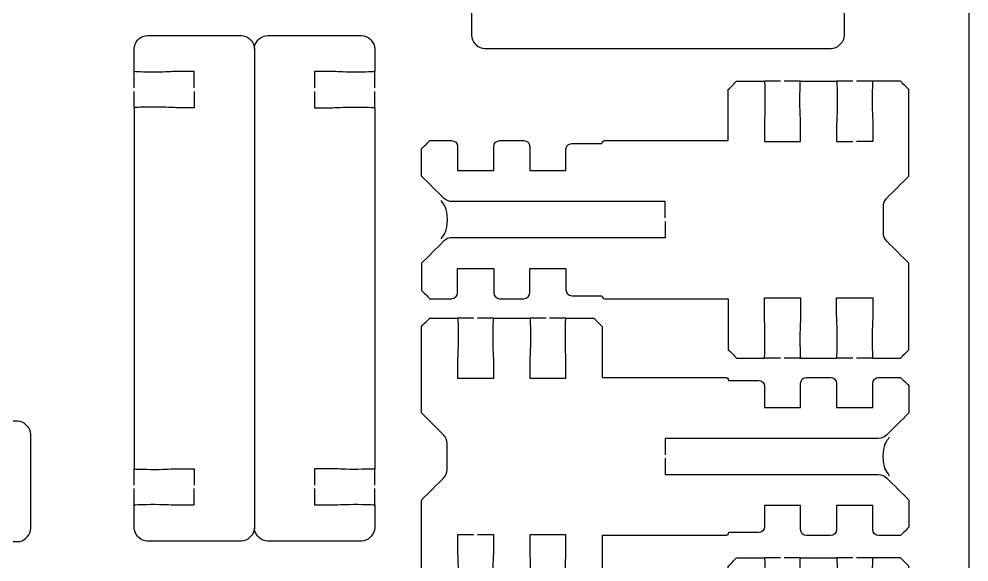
# Model space of a CAD drawing. Extents: x 0 to 410, y 0 to 300.
# Drawn here: x 331.2 to 410.2, y 126.7 to 171.8 of the extents above; entities that cross this region are included whole.
import ezdxf

# ---------------------------------------------------------------- set-up
doc = ezdxf.new("R2010")
doc.units = 0
doc.header["$MEASUREMENT"] = 0
doc.layers.add('DEFAULT', color=18, linetype='CONTINUOUS')

msp = doc.modelspace()

# ---------------------------------------------------------------- linework, layer by layer
at = {"layer": 'DEFAULT', "color": 18}
msp.add_lwpolyline([(410.176, 0.176), (210.177, 0.176), (210.177, 300.176), (410.176, 300.176)], close=True, dxfattribs=at)
at = {"layer": 'DEFAULT', "color": 1}
for points in [[(340.789, 166.085), (340.789, 167.433)], [(360.784, 166.085), (360.784, 167.433)], [(394.524, 166.628), (393.173, 166.628)], [(396.175, 166.628), (394.824, 166.628)], [(400.528, 166.628), (399.177, 166.628)], [(402.179, 166.628), (400.828, 166.628)], [(340.789, 164.434), (340.789, 165.785)], [(360.784, 164.434), (360.784, 165.785)], [(369.021, 146.957), (367.674, 146.957)], [(370.672, 146.957), (369.321, 146.957)], [(375.026, 146.957), (373.678, 146.957)], [(376.677, 146.957), (375.326, 146.957)], [(394.524, 143.631), (393.173, 143.631)], [(396.175, 143.631), (394.824, 143.631)], [(400.528, 143.631), (399.177, 143.631)], [(402.179, 143.631), (400.828, 143.631)], [(340.789, 133.086), (340.789, 134.437)], [(360.784, 133.086), (360.784, 134.437)], [(340.789, 131.435), (340.789, 132.786)], [(360.784, 131.435), (360.784, 132.786)], [(394.524, 127.036), (393.173, 127.036)], [(396.175, 127.036), (394.824, 127.036)], [(400.528, 127.036), (399.177, 127.036)], [(402.179, 127.036), (400.828, 127.036)]]:
    msp.add_lwpolyline(points, dxfattribs=at)
for points, knots in [([(373.177, 174.354), (372.727, 174.354), (372.276, 174.354), (371.826, 174.354), (371.826, 174.854), (371.826, 175.354), (371.826, 175.853), (371.826, 176.189), (371.875, 176.637), (371.875, 177.603), (371.875, 178.57), (371.854, 179.353), (371.826, 179.353), (371.195, 179.353), (370.563, 179.353), (369.932, 179.353), (369.667, 179.353), (369.413, 179.247), (369.226, 179.06), (369.191, 179.025), (369.155, 178.99), (369.12, 178.954), (368.933, 178.767), (368.827, 178.513), (368.827, 178.249), (368.827, 175.653), (368.827, 173.058), (368.827, 170.463), (368.827, 170.195), (368.933, 169.941), (369.12, 169.754), (369.155, 169.719), (369.191, 169.683), (369.226, 169.648), (369.413, 169.461), (369.667, 169.355), (369.932, 169.355), (379.528, 169.355), (389.125, 169.355), (398.722, 169.355), (398.986, 169.355), (399.24, 169.461), (399.427, 169.648), (399.463, 169.683), (399.498, 169.719), (399.533, 169.754), (399.72, 169.941), (399.826, 170.195), (399.826, 170.463), (399.826, 173.058), (399.826, 175.653), (399.826, 178.249), (399.826, 178.513), (399.72, 178.767), (399.533, 178.954), (399.498, 178.99), (399.463, 179.025), (399.427, 179.06), (399.24, 179.247), (398.986, 179.353), (398.722, 179.353), (398.09, 179.353), (397.459, 179.353), (396.827, 179.353), (396.799, 179.353), (396.778, 178.57), (396.778, 177.603), (396.778, 176.637), (396.827, 176.189), (396.827, 175.853), (396.827, 175.354), (396.827, 174.854), (396.827, 174.354), (396.377, 174.354), (395.927, 174.354), (395.476, 174.354)], [0, 0, 0, 0, 3.83, 3.83, 3.83, 8.08, 8.08, 8.08, 9.08, 9.08, 9.08, 10.08, 10.08, 10.08, 15.45, 15.45, 15.45, 16.45, 16.45, 16.45, 16.874264, 16.874264, 16.874264, 17.874264, 17.874264, 17.874264, 39.944264, 39.944264, 39.944264, 40.944264, 40.944264, 40.944264, 41.368528, 41.368528, 41.368528, 42.368528, 42.368528, 42.368528, 123.978528, 123.978528, 123.978528, 124.978528, 124.978528, 124.978528, 125.402792, 125.402792, 125.402792, 126.402792, 126.402792, 126.402792, 148.472792, 148.472792, 148.472792, 149.472792, 149.472792, 149.472792, 149.897056, 149.897056, 149.897056, 150.897056, 150.897056, 150.897056, 156.267056, 156.267056, 156.267056, 157.267056, 157.267056, 157.267056, 158.267056, 158.267056, 158.267056, 162.517056, 162.517056, 162.517056, 166.347056, 166.347056, 166.347056, 166.347056]), ([(345.787, 166.085), (345.787, 166.534), (345.787, 166.983), (345.787, 167.433), (345.288, 167.433), (344.788, 167.433), (344.288, 167.433), (343.953, 167.433), (343.505, 167.383), (342.538, 167.383), (341.572, 167.383), (340.789, 167.404), (340.789, 167.433), (340.789, 168.064), (340.789, 168.696), (340.789, 169.327), (340.789, 169.592), (340.894, 169.846), (341.081, 170.033), (341.117, 170.068), (341.152, 170.103), (341.187, 170.138), (341.374, 170.329), (341.628, 170.431), (341.893, 170.431), (344.489, 170.431), (347.086, 170.431), (349.682, 170.431), (349.947, 170.431), (350.201, 170.329), (350.388, 170.138), (350.423, 170.103), (350.458, 170.068), (350.494, 170.033), (350.681, 169.846), (350.786, 169.592), (350.786, 169.327), (350.786, 156.065), (350.786, 142.803), (350.786, 129.541), (350.786, 129.276), (350.681, 129.022), (350.494, 128.832), (350.458, 128.798), (350.423, 128.763), (350.388, 128.729), (350.201, 128.539), (349.947, 128.437), (349.682, 128.437), (347.086, 128.437), (344.489, 128.437), (341.893, 128.437), (341.628, 128.437), (341.374, 128.539), (341.187, 128.729), (341.152, 128.763), (341.117, 128.798), (341.081, 128.832), (340.894, 129.022), (340.789, 129.276), (340.789, 129.541), (340.789, 130.172), (340.789, 130.804), (340.789, 131.435), (340.789, 131.46), (341.572, 131.485), (342.538, 131.485), (343.505, 131.485), (343.953, 131.435), (344.288, 131.435), (344.788, 131.435), (345.288, 131.435), (345.787, 131.435), (345.787, 131.886), (345.787, 132.336), (345.787, 132.786)], [0, 0, 0, 0, 3.82, 3.82, 3.82, 8.07, 8.07, 8.07, 9.07, 9.07, 9.07, 10.07, 10.07, 10.07, 15.44, 15.44, 15.44, 16.44, 16.44, 16.44, 16.864264, 16.864264, 16.864264, 17.864264, 17.864264, 17.864264, 39.944264, 39.944264, 39.944264, 40.944264, 40.944264, 40.944264, 41.368528, 41.368528, 41.368528, 42.368528, 42.368528, 42.368528, 155.148528, 155.148528, 155.148528, 156.148528, 156.148528, 156.148528, 156.565781, 156.565781, 156.565781, 157.565781, 157.565781, 157.565781, 179.645781, 179.645781, 179.645781, 180.645781, 180.645781, 180.645781, 181.063034, 181.063034, 181.063034, 182.063034, 182.063034, 182.063034, 187.433034, 187.433034, 187.433034, 188.433034, 188.433034, 188.433034, 189.433034, 189.433034, 189.433034, 193.683034, 193.683034, 193.683034, 197.513034, 197.513034, 197.513034, 197.513034]), ([(350.786, 169.327), (350.786, 169.592), (350.892, 169.846), (351.079, 170.033), (351.114, 170.068), (351.15, 170.103), (351.185, 170.138), (351.372, 170.329), (351.626, 170.431), (351.891, 170.431), (354.487, 170.431), (357.083, 170.431), (359.68, 170.431), (359.944, 170.431), (360.198, 170.329), (360.385, 170.138), (360.421, 170.103), (360.456, 170.068), (360.491, 170.033), (360.678, 169.846), (360.784, 169.592), (360.784, 169.327), (360.784, 168.696), (360.784, 168.064), (360.784, 167.433), (360.784, 167.404), (360.001, 167.383), (359.034, 167.383), (358.068, 167.383), (357.62, 167.433), (357.285, 167.433), (356.785, 167.433), (356.285, 167.433), (355.785, 167.433), (355.785, 166.983), (355.785, 166.534), (355.785, 166.085)], [0, 0, 0, 0, 1, 1, 1, 1.424264, 1.424264, 1.424264, 2.424264, 2.424264, 2.424264, 24.504264, 24.504264, 24.504264, 25.504264, 25.504264, 25.504264, 25.928528, 25.928528, 25.928528, 26.928528, 26.928528, 26.928528, 32.298528, 32.298528, 32.298528, 33.298528, 33.298528, 33.298528, 34.298528, 34.298528, 34.298528, 38.548528, 38.548528, 38.548528, 42.368528, 42.368528, 42.368528, 42.368528]), ([(384.928, 154.98), (384.928, 154.53), (384.928, 154.081), (384.928, 153.632), (379.023, 153.631), (373.117, 153.63), (367.212, 153.628), (366.947, 153.628), (366.693, 153.523), (366.506, 153.336), (365.896, 152.726), (365.286, 152.117), (364.675, 151.508), (364.675, 150.756), (364.675, 150.003), (364.675, 149.25), (364.906, 149.02), (365.136, 148.789), (365.367, 148.559), (365.968, 148.559), (366.568, 148.559), (367.169, 148.559), (367.448, 148.559), (367.674, 148.785), (367.674, 149.06), (367.674, 149.727), (367.674, 150.393), (367.674, 151.06), (368.675, 151.06), (369.675, 151.06), (370.676, 151.06), (370.676, 150.393), (370.676, 149.727), (370.676, 149.06), (370.676, 148.785), (370.898, 148.559), (371.177, 148.559), (371.842, 148.559), (372.508, 148.559), (373.174, 148.559), (373.452, 148.559), (373.675, 148.785), (373.675, 149.06), (373.675, 149.727), (373.675, 150.393), (373.675, 151.06), (374.674, 151.06), (375.674, 151.06), (376.673, 151.06), (376.673, 150.477), (376.673, 149.894), (376.673, 149.31), (376.673, 149.035), (376.895, 148.809), (377.174, 148.809), (378.007, 148.809), (378.839, 148.809), (379.672, 148.809), (379.672, 148.672), (379.785, 148.559), (379.922, 148.559), (383.34, 148.559), (386.757, 148.559), (390.174, 148.559), (390.174, 147.147), (390.174, 145.734), (390.174, 144.322), (390.404, 144.092), (390.635, 143.861), (390.865, 143.631), (391.634, 143.631), (392.404, 143.631), (393.173, 143.631), (393.201, 143.631), (393.222, 144.414), (393.222, 145.38), (393.222, 146.347), (393.173, 146.795), (393.173, 147.13), (393.173, 147.63), (393.173, 148.13), (393.173, 148.63), (394.173, 148.63), (395.174, 148.63), (396.175, 148.63), (396.175, 148.13), (396.175, 147.63), (396.175, 147.13), (396.175, 146.795), (396.125, 146.347), (396.125, 145.38), (396.125, 144.414), (396.147, 143.631), (396.175, 143.631), (397.175, 143.631), (398.176, 143.631), (399.177, 143.631), (399.205, 143.631), (399.226, 144.414), (399.226, 145.38), (399.226, 146.347), (399.177, 146.795), (399.177, 147.13), (399.177, 147.63), (399.177, 148.13), (399.177, 148.63), (400.178, 148.63), (401.178, 148.63), (402.179, 148.63), (402.179, 148.13), (402.179, 147.63), (402.179, 147.13), (402.179, 146.795), (402.13, 146.347), (402.13, 145.38), (402.13, 144.414), (402.151, 143.631), (402.179, 143.631), (402.948, 143.631), (403.717, 143.631), (404.486, 143.631), (404.717, 143.861), (404.947, 144.092), (405.178, 144.322), (405.178, 146.717), (405.178, 149.113), (405.178, 151.508), (404.568, 152.117), (403.959, 152.726), (403.35, 153.336), (403.163, 153.523), (403.057, 153.777), (403.057, 154.041), (403.057, 154.767), (403.057, 155.492), (403.057, 156.218), (403.057, 156.482), (403.163, 156.736), (403.35, 156.923), (403.959, 157.532), (404.568, 158.142), (405.178, 158.751), (405.178, 161.146), (405.178, 163.541), (405.178, 165.937), (404.947, 166.167), (404.717, 166.398), (404.486, 166.628), (403.717, 166.628), (402.948, 166.628), (402.179, 166.628), (402.151, 166.628), (402.13, 165.845), (402.13, 164.878), (402.13, 163.912), (402.179, 163.464), (402.179, 163.129), (402.179, 162.629), (402.179, 162.129), (402.179, 161.629), (401.729, 161.629), (401.278, 161.629), (400.828, 161.629)], [0, 0, 0, 0, 3.82, 3.82, 3.82, 54.040001, 54.040001, 54.040001, 55.040001, 55.040001, 55.040001, 62.372702, 62.372702, 62.372702, 68.772702, 68.772702, 68.772702, 71.54456, 71.54456, 71.54456, 76.65456, 76.65456, 76.65456, 77.65456, 77.65456, 77.65456, 83.32456, 83.32456, 83.32456, 91.83456, 91.83456, 91.83456, 97.50456, 97.50456, 97.50456, 98.50456, 98.50456, 98.50456, 104.16456, 104.16456, 104.16456, 105.16456, 105.16456, 105.16456, 110.83456, 110.83456, 110.83456, 119.33456, 119.33456, 119.33456, 124.29456, 124.29456, 124.29456, 125.29456, 125.29456, 125.29456, 132.37456, 132.37456, 132.37456, 133.37456, 133.37456, 133.37456, 162.43456, 162.43456, 162.43456, 174.44456, 174.44456, 174.44456, 177.216419, 177.216419, 177.216419, 183.756419, 183.756419, 183.756419, 184.756419, 184.756419, 184.756419, 185.756419, 185.756419, 185.756419, 190.006419, 190.006419, 190.006419, 198.516419, 198.516419, 198.516419, 202.766419, 202.766419, 202.766419, 203.766419, 203.766419, 203.766419, 204.766419, 204.766419, 204.766419, 213.276419, 213.276419, 213.276419, 214.276419, 214.276419, 214.276419, 215.276419, 215.276419, 215.276419, 219.526419, 219.526419, 219.526419, 228.036419, 228.036419, 228.036419, 232.286419, 232.286419, 232.286419, 233.286419, 233.286419, 233.286419, 234.286419, 234.286419, 234.286419, 240.826419, 240.826419, 240.826419, 243.598277, 243.598277, 243.598277, 263.968277, 263.968277, 263.968277, 271.293904, 271.293904, 271.293904, 272.293904, 272.293904, 272.293904, 278.463904, 278.463904, 278.463904, 279.463904, 279.463904, 279.463904, 286.78953, 286.78953, 286.78953, 307.15953, 307.15953, 307.15953, 309.931389, 309.931389, 309.931389, 316.471389, 316.471389, 316.471389, 317.471389, 317.471389, 317.471389, 318.471389, 318.471389, 318.471389, 322.721389, 322.721389, 322.721389, 326.551389, 326.551389, 326.551389, 326.551389]), ([(384.928, 155.279), (384.928, 155.73), (384.928, 156.18), (384.928, 156.631), (379.023, 156.631), (373.117, 156.631), (367.212, 156.631), (366.947, 156.631), (366.693, 156.736), (366.506, 156.923), (365.896, 157.532), (365.286, 158.142), (364.675, 158.751), (364.675, 159.503), (364.675, 160.256), (364.675, 161.008), (364.906, 161.239), (365.136, 161.469), (365.367, 161.7), (365.968, 161.7), (366.568, 161.7), (367.169, 161.7), (367.448, 161.703), (367.674, 161.478), (367.674, 161.199), (367.674, 160.533), (367.674, 159.868), (367.674, 159.202), (368.675, 159.202), (369.675, 159.202), (370.676, 159.202), (370.676, 159.869), (370.676, 160.536), (370.676, 161.203), (370.676, 161.478), (370.898, 161.7), (371.177, 161.7), (371.842, 161.7), (372.508, 161.7), (373.174, 161.7), (373.452, 161.7), (373.675, 161.478), (373.675, 161.203), (373.675, 160.536), (373.675, 159.869), (373.675, 159.202), (374.674, 159.202), (375.674, 159.202), (376.673, 159.202), (376.673, 159.786), (376.673, 160.369), (376.673, 160.952), (376.673, 161.227), (376.895, 161.449), (377.174, 161.449), (378.007, 161.449), (378.839, 161.449), (379.672, 161.449), (379.672, 161.591), (379.785, 161.7), (379.922, 161.7), (383.34, 161.7), (386.757, 161.7), (390.174, 161.7), (390.174, 163.112), (390.174, 164.525), (390.174, 165.937), (390.404, 166.167), (390.635, 166.398), (390.865, 166.628), (391.634, 166.628), (392.404, 166.628), (393.173, 166.628), (393.201, 166.628), (393.222, 165.845), (393.222, 164.878), (393.222, 163.912), (393.173, 163.464), (393.173, 163.129), (393.173, 162.629), (393.173, 162.129), (393.173, 161.629), (394.173, 161.629), (395.174, 161.629), (396.175, 161.629), (396.175, 162.129), (396.175, 162.629), (396.175, 163.129), (396.175, 163.464), (396.125, 163.912), (396.125, 164.878), (396.125, 165.845), (396.147, 166.628), (396.175, 166.628), (397.175, 166.628), (398.176, 166.628), (399.177, 166.628), (399.205, 166.628), (399.226, 165.845), (399.226, 164.878), (399.226, 163.912), (399.177, 163.464), (399.177, 163.129), (399.177, 162.629), (399.177, 162.129), (399.177, 161.629), (399.627, 161.629), (400.078, 161.629), (400.528, 161.629)], [0, 0, 0, 0, 3.83, 3.83, 3.83, 54.05, 54.05, 54.05, 55.05, 55.05, 55.05, 62.382701, 62.382701, 62.382701, 68.782701, 68.782701, 68.782701, 71.554559, 71.554559, 71.554559, 76.664559, 76.664559, 76.664559, 77.664559, 77.664559, 77.664559, 83.324559, 83.324559, 83.324559, 91.834559, 91.834559, 91.834559, 97.504559, 97.504559, 97.504559, 98.504559, 98.504559, 98.504559, 104.164559, 104.164559, 104.164559, 105.164559, 105.164559, 105.164559, 110.834559, 110.834559, 110.834559, 119.334559, 119.334559, 119.334559, 124.294559, 124.294559, 124.294559, 125.294559, 125.294559, 125.294559, 132.374559, 132.374559, 132.374559, 133.374559, 133.374559, 133.374559, 162.434559, 162.434559, 162.434559, 174.444559, 174.444559, 174.444559, 177.216418, 177.216418, 177.216418, 183.756418, 183.756418, 183.756418, 184.756418, 184.756418, 184.756418, 185.756418, 185.756418, 185.756418, 190.006418, 190.006418, 190.006418, 198.516418, 198.516418, 198.516418, 202.766418, 202.766418, 202.766418, 203.766418, 203.766418, 203.766418, 204.766418, 204.766418, 204.766418, 213.276418, 213.276418, 213.276418, 214.276418, 214.276418, 214.276418, 215.276418, 215.276418, 215.276418, 219.526418, 219.526418, 219.526418, 223.356418, 223.356418, 223.356418, 223.356418]), ([(345.787, 165.785), (345.787, 165.334), (345.787, 164.882), (345.787, 164.43), (345.288, 164.43), (344.788, 164.43), (344.288, 164.43), (343.953, 164.43), (343.505, 164.48), (342.538, 164.48), (341.572, 164.48), (340.789, 164.459), (340.789, 164.43), (340.789, 154.433), (340.789, 144.435), (340.789, 134.437), (340.789, 134.409), (341.572, 134.388), (342.538, 134.388), (343.505, 134.388), (343.953, 134.437), (344.288, 134.437), (344.788, 134.437), (345.288, 134.437), (345.787, 134.437), (345.787, 133.987), (345.787, 133.537), (345.787, 133.086)], [0, 0, 0, 0, 3.84, 3.84, 3.84, 8.09, 8.09, 8.09, 9.09, 9.09, 9.09, 10.09, 10.09, 10.09, 95.11, 95.11, 95.11, 96.11, 96.11, 96.11, 97.11, 97.11, 97.11, 101.36, 101.36, 101.36, 105.19, 105.19, 105.19, 105.19]), ([(355.785, 165.785), (355.785, 165.334), (355.785, 164.882), (355.785, 164.43), (356.285, 164.43), (356.785, 164.43), (357.285, 164.43), (357.62, 164.43), (358.068, 164.48), (359.034, 164.48), (360.001, 164.48), (360.784, 164.459), (360.784, 164.43), (360.784, 154.433), (360.784, 144.435), (360.784, 134.437), (360.784, 134.409), (360.001, 134.388), (359.034, 134.388), (358.068, 134.388), (357.62, 134.437), (357.285, 134.437), (356.785, 134.437), (356.285, 134.437), (355.785, 134.437), (355.785, 133.987), (355.785, 133.537), (355.785, 133.086)], [0, 0, 0, 0, 3.84, 3.84, 3.84, 8.09, 8.09, 8.09, 9.09, 9.09, 9.09, 10.09, 10.09, 10.09, 95.11, 95.11, 95.11, 96.11, 96.11, 96.11, 97.11, 97.11, 97.11, 101.36, 101.36, 101.36, 105.19, 105.19, 105.19, 105.19]), ([(369.025, 128.959), (368.575, 128.959), (368.124, 128.959), (367.674, 128.959), (367.674, 128.459), (367.674, 127.959), (367.674, 127.459), (367.674, 127.124), (367.723, 126.676), (367.723, 125.71), (367.723, 124.743), (367.702, 123.96), (367.674, 123.96), (366.905, 123.96), (366.136, 123.96), (365.367, 123.96), (365.136, 124.19), (364.906, 124.421), (364.675, 124.651), (364.675, 127.047), (364.675, 129.442), (364.675, 131.837), (365.284, 132.446), (365.894, 133.056), (366.503, 133.665), (366.69, 133.852), (366.795, 134.106), (366.795, 134.37), (366.795, 135.096), (366.795, 135.821), (366.795, 136.547), (366.795, 136.811), (366.69, 137.065), (366.503, 137.252), (365.894, 137.862), (365.284, 138.471), (364.675, 139.08), (364.675, 141.475), (364.675, 143.871), (364.675, 146.266), (364.906, 146.496), (365.136, 146.727), (365.367, 146.957), (366.136, 146.957), (366.905, 146.957), (367.674, 146.957), (367.702, 146.957), (367.723, 146.174), (367.723, 145.208), (367.723, 144.241), (367.674, 143.793), (367.674, 143.458), (367.674, 142.958), (367.674, 142.458), (367.674, 141.958), (368.675, 141.958), (369.675, 141.958), (370.676, 141.958), (370.676, 142.458), (370.676, 142.958), (370.676, 143.458), (370.676, 143.793), (370.627, 144.241), (370.627, 145.208), (370.627, 146.174), (370.648, 146.957), (370.676, 146.957), (371.677, 146.957), (372.677, 146.957), (373.678, 146.957), (373.706, 146.957), (373.728, 146.174), (373.728, 145.208), (373.728, 144.241), (373.678, 143.793), (373.678, 143.458), (373.678, 142.958), (373.678, 142.458), (373.678, 141.958), (374.679, 141.958), (375.68, 141.958), (376.68, 141.958), (376.68, 142.458), (376.68, 142.958), (376.68, 143.458), (376.68, 143.793), (376.631, 144.241), (376.631, 145.208), (376.631, 146.174), (376.652, 146.957), (376.68, 146.957), (377.449, 146.957), (378.218, 146.957), (378.987, 146.957), (379.218, 146.727), (379.448, 146.496), (379.679, 146.266), (379.679, 144.854), (379.679, 143.441), (379.679, 142.029), (383.096, 142.029), (386.513, 142.029), (389.931, 142.029), (390.068, 142.029), (390.181, 141.916), (390.181, 141.779), (391.014, 141.779), (391.846, 141.779), (392.679, 141.779), (392.957, 141.779), (393.18, 141.553), (393.18, 141.278), (393.18, 140.694), (393.18, 140.111), (393.18, 139.528), (394.179, 139.528), (395.179, 139.528), (396.178, 139.528), (396.178, 140.195), (396.178, 140.861), (396.178, 141.528), (396.178, 141.803), (396.401, 142.029), (396.679, 142.029), (397.345, 142.029), (398.01, 142.029), (398.676, 142.029), (398.955, 142.029), (399.177, 141.803), (399.177, 141.528), (399.177, 140.861), (399.177, 140.195), (399.177, 139.528), (400.178, 139.528), (401.178, 139.528), (402.179, 139.528), (402.179, 140.195), (402.179, 140.861), (402.179, 141.528), (402.179, 141.803), (402.405, 142.029), (402.684, 142.029), (403.284, 142.029), (403.885, 142.029), (404.486, 142.029), (404.717, 141.799), (404.947, 141.568), (405.178, 141.338), (405.178, 140.585), (405.178, 139.832), (405.178, 139.08), (404.567, 138.471), (403.957, 137.862), (403.347, 137.252), (403.16, 137.065), (402.906, 136.96), (402.641, 136.96), (396.736, 136.958), (390.83, 136.957), (384.925, 136.956), (384.925, 136.506), (384.925, 136.055), (384.925, 135.605)], [0, 0, 0, 0, 3.83, 3.83, 3.83, 8.08, 8.08, 8.08, 9.08, 9.08, 9.08, 10.08, 10.08, 10.08, 16.62, 16.62, 16.62, 19.391859, 19.391859, 19.391859, 39.761859, 39.761859, 39.761859, 47.087485, 47.087485, 47.087485, 48.087485, 48.087485, 48.087485, 54.257485, 54.257485, 54.257485, 55.257485, 55.257485, 55.257485, 62.583111, 62.583111, 62.583111, 82.953111, 82.953111, 82.953111, 85.72497, 85.72497, 85.72497, 92.26497, 92.26497, 92.26497, 93.26497, 93.26497, 93.26497, 94.26497, 94.26497, 94.26497, 98.51497, 98.51497, 98.51497, 107.02497, 107.02497, 107.02497, 111.27497, 111.27497, 111.27497, 112.27497, 112.27497, 112.27497, 113.27497, 113.27497, 113.27497, 121.78497, 121.78497, 121.78497, 122.78497, 122.78497, 122.78497, 123.78497, 123.78497, 123.78497, 128.03497, 128.03497, 128.03497, 136.54497, 136.54497, 136.54497, 140.79497, 140.79497, 140.79497, 141.79497, 141.79497, 141.79497, 142.79497, 142.79497, 142.79497, 149.33497, 149.33497, 149.33497, 152.106828, 152.106828, 152.106828, 164.116828, 164.116828, 164.116828, 193.176828, 193.176828, 193.176828, 194.176828, 194.176828, 194.176828, 201.256828, 201.256828, 201.256828, 202.256828, 202.256828, 202.256828, 207.216828, 207.216828, 207.216828, 215.716828, 215.716828, 215.716828, 221.386828, 221.386828, 221.386828, 222.386828, 222.386828, 222.386828, 228.046828, 228.046828, 228.046828, 229.046828, 229.046828, 229.046828, 234.716828, 234.716828, 234.716828, 243.226828, 243.226828, 243.226828, 248.896828, 248.896828, 248.896828, 249.896828, 249.896828, 249.896828, 255.006828, 255.006828, 255.006828, 257.778687, 257.778687, 257.778687, 264.178687, 264.178687, 264.178687, 271.511388, 271.511388, 271.511388, 272.511388, 272.511388, 272.511388, 322.731389, 322.731389, 322.731389, 326.561389, 326.561389, 326.561389, 326.561389]), ([(305.553, 133.382), (305.102, 133.382), (304.65, 133.382), (304.199, 133.382), (304.199, 133.882), (304.199, 134.382), (304.199, 134.882), (304.199, 135.217), (304.248, 135.665), (304.248, 136.632), (304.248, 137.598), (304.227, 138.381), (304.199, 138.381), (303.567, 138.381), (302.936, 138.381), (302.304, 138.381), (302.04, 138.381), (301.789, 138.279), (301.602, 138.092), (301.566, 138.056), (301.529, 138.019), (301.493, 137.983), (301.306, 137.796), (301.2, 137.542), (301.2, 137.277), (301.2, 134.682), (301.2, 132.087), (301.2, 129.491), (301.2, 129.227), (301.306, 128.973), (301.493, 128.782), (301.529, 128.747), (301.566, 128.712), (301.602, 128.676), (301.789, 128.489), (302.04, 128.384), (302.304, 128.384), (311.901, 128.384), (321.498, 128.384), (331.094, 128.384), (331.359, 128.384), (331.613, 128.489), (331.8, 128.676), (331.835, 128.712), (331.87, 128.747), (331.906, 128.782), (332.096, 128.973), (332.198, 129.227), (332.198, 129.491), (332.198, 132.087), (332.198, 134.682), (332.198, 137.277), (332.198, 137.542), (332.096, 137.796), (331.909, 137.983), (331.873, 138.018), (331.836, 138.053), (331.8, 138.089), (331.613, 138.279), (331.359, 138.381), (331.094, 138.381), (330.463, 138.381), (329.831, 138.381), (329.2, 138.381), (329.172, 138.381), (329.15, 137.598), (329.15, 136.632), (329.15, 135.665), (329.2, 135.217), (329.2, 134.882), (329.2, 134.382), (329.2, 133.882), (329.2, 133.382), (328.751, 133.382), (328.301, 133.382), (327.852, 133.382)], [0, 0, 0, 0, 3.84, 3.84, 3.84, 8.09, 8.09, 8.09, 9.09, 9.09, 9.09, 10.09, 10.09, 10.09, 15.46, 15.46, 15.46, 16.46, 16.46, 16.46, 16.898406, 16.898406, 16.898406, 17.898406, 17.898406, 17.898406, 39.968406, 39.968406, 39.968406, 40.968406, 40.968406, 40.968406, 41.399799, 41.399799, 41.399799, 42.399799, 42.399799, 42.399799, 124.009799, 124.009799, 124.009799, 125.009799, 125.009799, 125.009799, 125.434063, 125.434063, 125.434063, 126.434063, 126.434063, 126.434063, 148.504063, 148.504063, 148.504063, 149.504063, 149.504063, 149.504063, 149.935456, 149.935456, 149.935456, 150.935456, 150.935456, 150.935456, 156.305456, 156.305456, 156.305456, 157.305456, 157.305456, 157.305456, 158.305456, 158.305456, 158.305456, 162.555456, 162.555456, 162.555456, 166.375456, 166.375456, 166.375456, 166.375456]), ([(384.925, 135.305), (384.925, 134.856), (384.925, 134.407), (384.925, 133.957), (390.83, 133.957), (396.736, 133.957), (402.641, 133.957), (402.906, 133.957), (403.16, 133.852), (403.347, 133.665), (403.957, 133.056), (404.567, 132.446), (405.178, 131.837), (405.178, 131.085), (405.178, 130.332), (405.178, 129.58), (404.947, 129.349), (404.717, 129.119), (404.486, 128.888), (403.885, 128.888), (403.284, 128.888), (402.683, 128.888), (402.405, 128.885), (402.179, 129.11), (402.179, 129.389), (402.179, 130.055), (402.179, 130.72), (402.179, 131.386), (401.178, 131.386), (400.178, 131.386), (399.177, 131.386), (399.177, 130.719), (399.177, 130.052), (399.177, 129.385), (399.177, 129.11), (398.955, 128.888), (398.676, 128.888), (398.01, 128.888), (397.345, 128.888), (396.679, 128.888), (396.401, 128.888), (396.178, 129.11), (396.178, 129.385), (396.178, 130.052), (396.178, 130.719), (396.178, 131.386), (395.179, 131.386), (394.179, 131.386), (393.18, 131.386), (393.18, 130.802), (393.18, 130.219), (393.18, 129.636), (393.18, 129.361), (392.957, 129.139), (392.679, 129.139), (391.846, 129.139), (391.014, 129.139), (390.181, 129.139), (390.181, 128.997), (390.068, 128.888), (389.931, 128.888), (386.513, 128.888), (383.096, 128.888), (379.679, 128.888), (379.679, 127.476), (379.679, 126.063), (379.679, 124.651), (379.448, 124.421), (379.218, 124.19), (378.987, 123.96), (378.218, 123.96), (377.449, 123.96), (376.68, 123.96), (376.652, 123.96), (376.631, 124.743), (376.631, 125.71), (376.631, 126.676), (376.68, 127.124), (376.68, 127.459), (376.68, 127.959), (376.68, 128.459), (376.68, 128.959), (375.68, 128.959), (374.679, 128.959), (373.678, 128.959), (373.678, 128.459), (373.678, 127.959), (373.678, 127.459), (373.678, 127.124), (373.727, 126.676), (373.727, 125.71), (373.727, 124.743), (373.706, 123.96), (373.678, 123.96), (372.677, 123.96), (371.677, 123.96), (370.676, 123.96), (370.648, 123.96), (370.627, 124.743), (370.627, 125.71), (370.627, 126.676), (370.676, 127.124), (370.676, 127.459), (370.676, 127.959), (370.676, 128.459), (370.676, 128.959), (370.226, 128.959), (369.775, 128.959), (369.325, 128.959)], [0, 0, 0, 0, 3.82, 3.82, 3.82, 54.04, 54.04, 54.04, 55.04, 55.04, 55.04, 62.372701, 62.372701, 62.372701, 68.772701, 68.772701, 68.772701, 71.544559, 71.544559, 71.544559, 76.654559, 76.654559, 76.654559, 77.654559, 77.654559, 77.654559, 83.314559, 83.314559, 83.314559, 91.824559, 91.824559, 91.824559, 97.494559, 97.494559, 97.494559, 98.494559, 98.494559, 98.494559, 104.154559, 104.154559, 104.154559, 105.154559, 105.154559, 105.154559, 110.824559, 110.824559, 110.824559, 119.324559, 119.324559, 119.324559, 124.284559, 124.284559, 124.284559, 125.284559, 125.284559, 125.284559, 132.364559, 132.364559, 132.364559, 133.364559, 133.364559, 133.364559, 162.424559, 162.424559, 162.424559, 174.434559, 174.434559, 174.434559, 177.206418, 177.206418, 177.206418, 183.746418, 183.746418, 183.746418, 184.746418, 184.746418, 184.746418, 185.746418, 185.746418, 185.746418, 189.996418, 189.996418, 189.996418, 198.506418, 198.506418, 198.506418, 202.756418, 202.756418, 202.756418, 203.756418, 203.756418, 203.756418, 204.756418, 204.756418, 204.756418, 213.266418, 213.266418, 213.266418, 214.266418, 214.266418, 214.266418, 215.266418, 215.266418, 215.266418, 219.516418, 219.516418, 219.516418, 223.346418, 223.346418, 223.346418, 223.346418]), ([(355.785, 132.786), (355.785, 132.336), (355.785, 131.886), (355.785, 131.435), (356.285, 131.435), (356.785, 131.435), (357.285, 131.435), (357.62, 131.435), (358.068, 131.485), (359.034, 131.485), (360.001, 131.485), (360.784, 131.463), (360.784, 131.435), (360.784, 130.804), (360.784, 130.172), (360.784, 129.541), (360.784, 129.276), (360.678, 129.022), (360.491, 128.832), (360.456, 128.798), (360.421, 128.763), (360.385, 128.729), (360.198, 128.539), (359.944, 128.437), (359.68, 128.437), (357.083, 128.437), (354.487, 128.437), (351.891, 128.437), (351.626, 128.437), (351.372, 128.539), (351.185, 128.729), (351.15, 128.763), (351.114, 128.798), (351.079, 128.832), (350.892, 129.022), (350.786, 129.276), (350.786, 129.541)], [0, 0, 0, 0, 3.83, 3.83, 3.83, 8.08, 8.08, 8.08, 9.08, 9.08, 9.08, 10.08, 10.08, 10.08, 15.45, 15.45, 15.45, 16.45, 16.45, 16.45, 16.867253, 16.867253, 16.867253, 17.867253, 17.867253, 17.867253, 39.947253, 39.947253, 39.947253, 40.947253, 40.947253, 40.947253, 41.364506, 41.364506, 41.364506, 42.364506, 42.364506, 42.364506, 42.364506]), ([(384.928, 115.387), (384.928, 114.938), (384.928, 114.489), (384.928, 114.04), (379.023, 114.038), (373.117, 114.037), (367.212, 114.036), (366.947, 114.036), (366.693, 113.93), (366.506, 113.743), (365.896, 113.134), (365.286, 112.525), (364.675, 111.916), (364.675, 111.163), (364.675, 110.411), (364.675, 109.658), (364.906, 109.428), (365.136, 109.197), (365.367, 108.967), (365.968, 108.967), (366.568, 108.967), (367.169, 108.967), (367.448, 108.967), (367.674, 109.192), (367.674, 109.468), (367.674, 110.134), (367.674, 110.801), (367.674, 111.468), (368.675, 111.468), (369.675, 111.468), (370.676, 111.468), (370.676, 110.801), (370.676, 110.134), (370.676, 109.468), (370.676, 109.192), (370.898, 108.967), (371.177, 108.967), (371.842, 108.967), (372.508, 108.967), (373.174, 108.967), (373.452, 108.967), (373.675, 109.192), (373.675, 109.468), (373.675, 110.134), (373.675, 110.801), (373.675, 111.468), (374.674, 111.468), (375.674, 111.468), (376.673, 111.468), (376.673, 110.885), (376.673, 110.301), (376.673, 109.718), (376.673, 109.443), (376.895, 109.217), (377.174, 109.217), (378.007, 109.217), (378.839, 109.217), (379.672, 109.217), (379.672, 109.08), (379.785, 108.967), (379.922, 108.967), (383.34, 108.967), (386.757, 108.967), (390.174, 108.967), (390.174, 107.554), (390.174, 106.142), (390.174, 104.73), (390.404, 104.499), (390.635, 104.269), (390.865, 104.038), (391.634, 104.038), (392.404, 104.038), (393.173, 104.038), (393.201, 104.038), (393.222, 104.822), (393.222, 105.788), (393.222, 106.755), (393.173, 107.203), (393.173, 107.538), (393.173, 108.038), (393.173, 108.537), (393.173, 109.037), (394.173, 109.037), (395.174, 109.037), (396.175, 109.037), (396.175, 108.537), (396.175, 108.038), (396.175, 107.538), (396.175, 107.203), (396.125, 106.755), (396.125, 105.788), (396.125, 104.822), (396.147, 104.038), (396.175, 104.038), (397.175, 104.038), (398.176, 104.038), (399.177, 104.038), (399.205, 104.038), (399.226, 104.822), (399.226, 105.788), (399.226, 106.755), (399.177, 107.203), (399.177, 107.538), (399.177, 108.038), (399.177, 108.537), (399.177, 109.037), (400.178, 109.037), (401.178, 109.037), (402.179, 109.037), (402.179, 108.537), (402.179, 108.038), (402.179, 107.538), (402.179, 107.203), (402.13, 106.755), (402.13, 105.788), (402.13, 104.822), (402.151, 104.038), (402.179, 104.038), (402.948, 104.038), (403.717, 104.038), (404.486, 104.038), (404.717, 104.269), (404.947, 104.499), (405.178, 104.73), (405.178, 107.125), (405.178, 109.521), (405.178, 111.916), (404.568, 112.525), (403.959, 113.134), (403.35, 113.743), (403.163, 113.93), (403.057, 114.184), (403.057, 114.449), (403.057, 115.174), (403.057, 115.9), (403.057, 116.626), (403.057, 116.89), (403.163, 117.144), (403.35, 117.331), (403.959, 117.94), (404.568, 118.549), (405.178, 119.158), (405.178, 121.554), (405.178, 123.949), (405.178, 126.345), (404.947, 126.575), (404.717, 126.806), (404.486, 127.036), (403.717, 127.036), (402.948, 127.036), (402.179, 127.036), (402.151, 127.036), (402.13, 126.253), (402.13, 125.286), (402.13, 124.32), (402.179, 123.872), (402.179, 123.536), (402.179, 123.037), (402.179, 122.537), (402.179, 122.037), (401.729, 122.037), (401.278, 122.037), (400.828, 122.037)], [0, 0, 0, 0, 3.82, 3.82, 3.82, 54.040001, 54.040001, 54.040001, 55.040001, 55.040001, 55.040001, 62.372702, 62.372702, 62.372702, 68.772702, 68.772702, 68.772702, 71.54456, 71.54456, 71.54456, 76.65456, 76.65456, 76.65456, 77.65456, 77.65456, 77.65456, 83.32456, 83.32456, 83.32456, 91.83456, 91.83456, 91.83456, 97.50456, 97.50456, 97.50456, 98.50456, 98.50456, 98.50456, 104.16456, 104.16456, 104.16456, 105.16456, 105.16456, 105.16456, 110.83456, 110.83456, 110.83456, 119.33456, 119.33456, 119.33456, 124.29456, 124.29456, 124.29456, 125.29456, 125.29456, 125.29456, 132.37456, 132.37456, 132.37456, 133.37456, 133.37456, 133.37456, 162.43456, 162.43456, 162.43456, 174.44456, 174.44456, 174.44456, 177.216419, 177.216419, 177.216419, 183.756419, 183.756419, 183.756419, 184.756419, 184.756419, 184.756419, 185.756419, 185.756419, 185.756419, 190.006419, 190.006419, 190.006419, 198.516419, 198.516419, 198.516419, 202.766419, 202.766419, 202.766419, 203.766419, 203.766419, 203.766419, 204.766419, 204.766419, 204.766419, 213.276419, 213.276419, 213.276419, 214.276419, 214.276419, 214.276419, 215.276419, 215.276419, 215.276419, 219.526419, 219.526419, 219.526419, 228.036419, 228.036419, 228.036419, 232.286419, 232.286419, 232.286419, 233.286419, 233.286419, 233.286419, 234.286419, 234.286419, 234.286419, 240.826419, 240.826419, 240.826419, 243.598277, 243.598277, 243.598277, 263.968277, 263.968277, 263.968277, 271.293904, 271.293904, 271.293904, 272.293904, 272.293904, 272.293904, 278.463904, 278.463904, 278.463904, 279.463904, 279.463904, 279.463904, 286.78953, 286.78953, 286.78953, 307.15953, 307.15953, 307.15953, 309.931389, 309.931389, 309.931389, 316.471389, 316.471389, 316.471389, 317.471389, 317.471389, 317.471389, 318.471389, 318.471389, 318.471389, 322.721389, 322.721389, 322.721389, 326.551389, 326.551389, 326.551389, 326.551389]), ([(384.928, 115.687), (384.928, 116.138), (384.928, 116.588), (384.928, 117.038), (379.023, 117.038), (373.117, 117.038), (367.212, 117.038), (366.947, 117.038), (366.693, 117.144), (366.506, 117.331), (365.896, 117.94), (365.286, 118.549), (364.675, 119.158), (364.675, 119.911), (364.675, 120.664), (364.675, 121.416), (364.906, 121.647), (365.136, 121.877), (365.367, 122.108), (365.968, 122.108), (366.568, 122.108), (367.169, 122.108), (367.448, 122.111), (367.674, 121.885), (367.674, 121.607), (367.674, 120.941), (367.674, 120.276), (367.674, 119.61), (368.675, 119.61), (369.675, 119.61), (370.676, 119.61), (370.676, 120.277), (370.676, 120.944), (370.676, 121.61), (370.676, 121.885), (370.898, 122.108), (371.177, 122.108), (371.842, 122.108), (372.508, 122.108), (373.174, 122.108), (373.452, 122.108), (373.675, 121.885), (373.675, 121.61), (373.675, 120.944), (373.675, 120.277), (373.675, 119.61), (374.674, 119.61), (375.674, 119.61), (376.673, 119.61), (376.673, 120.193), (376.673, 120.777), (376.673, 121.36), (376.673, 121.635), (376.895, 121.857), (377.174, 121.857), (378.007, 121.857), (378.839, 121.857), (379.672, 121.857), (379.672, 121.998), (379.785, 122.108), (379.922, 122.108), (383.34, 122.108), (386.757, 122.108), (390.174, 122.108), (390.174, 123.52), (390.174, 124.932), (390.174, 126.345), (390.404, 126.575), (390.635, 126.806), (390.865, 127.036), (391.634, 127.036), (392.404, 127.036), (393.173, 127.036), (393.201, 127.036), (393.222, 126.253), (393.222, 125.286), (393.222, 124.32), (393.173, 123.872), (393.173, 123.536), (393.173, 123.037), (393.173, 122.537), (393.173, 122.037), (394.173, 122.037), (395.174, 122.037), (396.175, 122.037), (396.175, 122.537), (396.175, 123.037), (396.175, 123.536), (396.175, 123.872), (396.125, 124.32), (396.125, 125.286), (396.125, 126.253), (396.147, 127.036), (396.175, 127.036), (397.175, 127.036), (398.176, 127.036), (399.177, 127.036), (399.205, 127.036), (399.226, 126.253), (399.226, 125.286), (399.226, 124.32), (399.177, 123.872), (399.177, 123.536), (399.177, 123.037), (399.177, 122.537), (399.177, 122.037), (399.627, 122.037), (400.078, 122.037), (400.528, 122.037)], [0, 0, 0, 0, 3.83, 3.83, 3.83, 54.05, 54.05, 54.05, 55.05, 55.05, 55.05, 62.382701, 62.382701, 62.382701, 68.782701, 68.782701, 68.782701, 71.554559, 71.554559, 71.554559, 76.664559, 76.664559, 76.664559, 77.664559, 77.664559, 77.664559, 83.324559, 83.324559, 83.324559, 91.834559, 91.834559, 91.834559, 97.504559, 97.504559, 97.504559, 98.504559, 98.504559, 98.504559, 104.164559, 104.164559, 104.164559, 105.164559, 105.164559, 105.164559, 110.834559, 110.834559, 110.834559, 119.334559, 119.334559, 119.334559, 124.294559, 124.294559, 124.294559, 125.294559, 125.294559, 125.294559, 132.374559, 132.374559, 132.374559, 133.374559, 133.374559, 133.374559, 162.434559, 162.434559, 162.434559, 174.444559, 174.444559, 174.444559, 177.216418, 177.216418, 177.216418, 183.756418, 183.756418, 183.756418, 184.756418, 184.756418, 184.756418, 185.756418, 185.756418, 185.756418, 190.006418, 190.006418, 190.006418, 198.516418, 198.516418, 198.516418, 202.766418, 202.766418, 202.766418, 203.766418, 203.766418, 203.766418, 204.766418, 204.766418, 204.766418, 213.276418, 213.276418, 213.276418, 214.276418, 214.276418, 214.276418, 215.276418, 215.276418, 215.276418, 219.526418, 219.526418, 219.526418, 223.356418, 223.356418, 223.356418, 223.356418])]:
    msp.add_open_spline(points, degree=3, knots=knots, dxfattribs=at)
at = {"layer": 'DEFAULT', "color": 234}
for points in [[(366.305, 153.536), (366.554, 153.936), (366.827, 154.138), (366.827, 155.13), (366.827, 156.121), (366.554, 156.323), (366.305, 156.724)], [(403.545, 137.051), (403.296, 136.651), (403.024, 136.449), (403.024, 135.458), (403.024, 134.466), (403.296, 134.264), (403.545, 133.864)]]:
    msp.add_open_spline(points, degree=3, knots=[0, 0, 0, 0, 1, 1, 1, 2, 2, 2, 2], dxfattribs=at)

doc.saveas('drawing.dxf')
